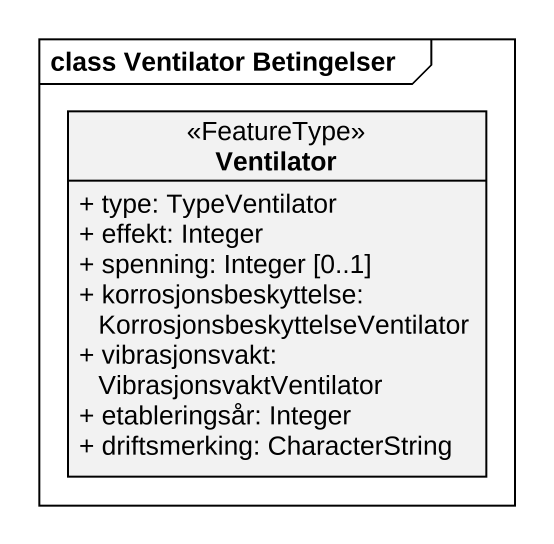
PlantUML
@startuml
mainframe class Ventilator Betingelser
hide circle
hide empty members
skinparam classAttributeIconSize 0
class Ventilator <<FeatureType>> {
  + type: TypeVentilator
  + effekt: Integer
  + spenning: Integer [0..1]
  + korrosjonsbeskyttelse: KorrosjonsbeskyttelseVentilator
  + vibrasjonsvakt: VibrasjonsvaktVentilator
  + etableringsår: Integer
  + driftsmerking: CharacterString
}
@enduml
